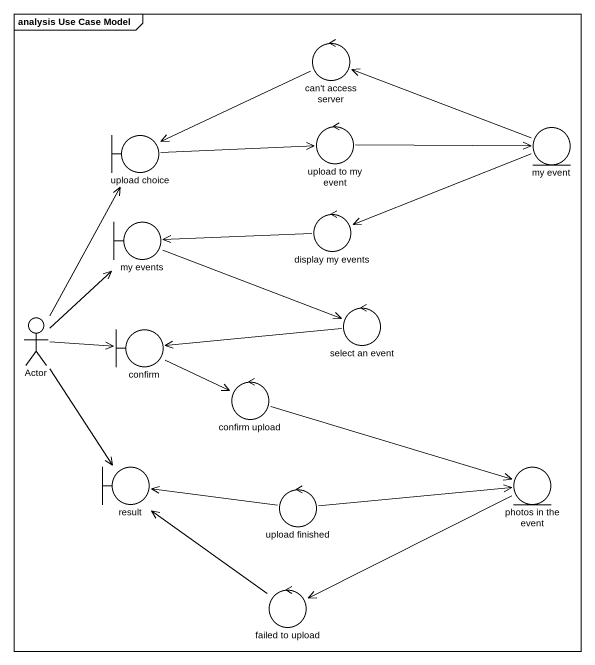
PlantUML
@startuml
mainframe analysis Use Case Model
control "can't access server" as can_t_access_server
boundary "upload choice" as upload_choice
control "upload to my event" as upload_to_my_event
entity "my event" as my_event
control "display my events" as display_my_events
boundary "my events" as my_events
actor "Actor" as Actor_
boundary confirm
control "select an event" as select_an_event
control "confirm upload" as confirm_upload
boundary result
entity "photos in the event" as photos_in_the_event
control "upload finished" as upload_finished
control "failed to upload" as failed_to_upload
can_t_access_server -left-> upload_choice
upload_choice -right-> upload_to_my_event
upload_to_my_event -right-> my_event
my_event -left-> can_t_access_server
my_event -left-> display_my_events
display_my_events -left-> my_events
my_events -right-> select_an_event
Actor_ -up-> upload_choice
Actor_ -up-> my_events
Actor_ -right-> confirm
Actor_ --> result
confirm -right-> confirm_upload
select_an_event -left-> confirm
confirm_upload -right-> photos_in_the_event
photos_in_the_event -left-> failed_to_upload
upload_finished -left-> result
upload_finished -right-> photos_in_the_event
failed_to_upload -up-> result
@enduml
